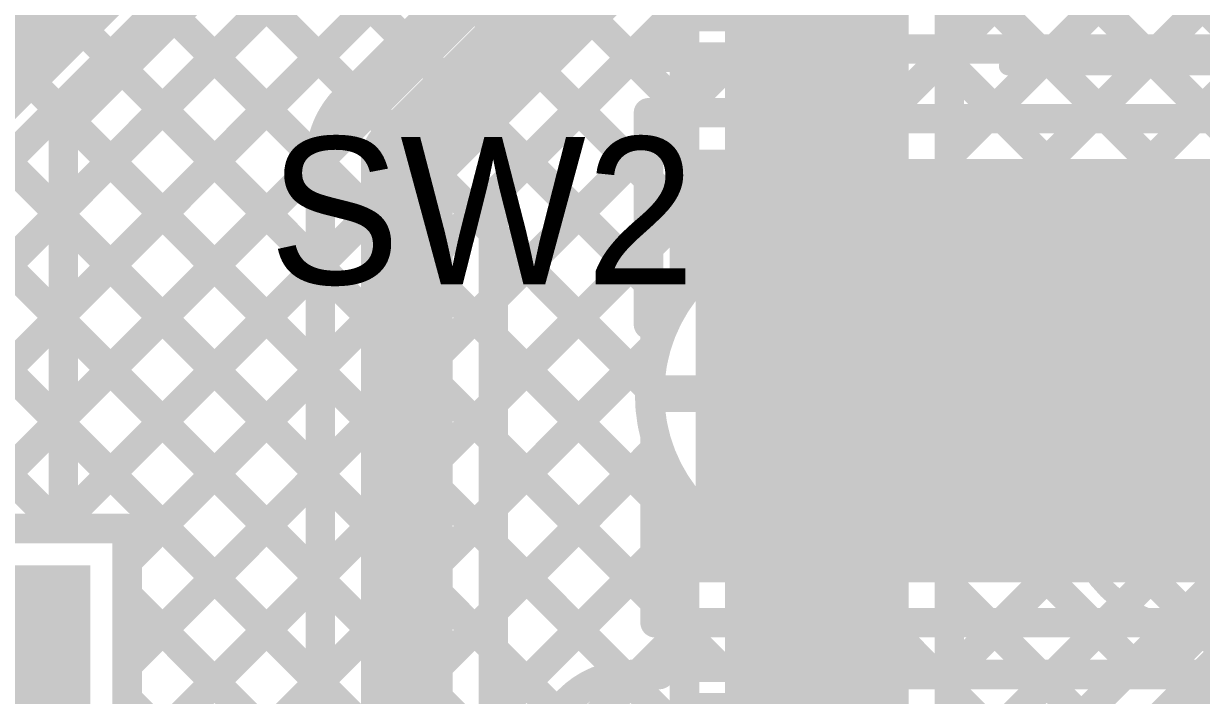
# Model space of a CAD drawing. Header units: millimetres. Extents: x 3.9 to 7.44, y 1.03 to 3.16.
# Drawn here: x 4.4453 to 4.7656, y 1.75 to 1.9326 of the extents above; entities that cross this region are included whole.
import ezdxf

# ---------------------------------------------------------------- set-up
doc = ezdxf.new("R2010")
doc.units = ezdxf.units.MM
doc.header["$MEASUREMENT"] = 0
for name, color, linetype in [('BottomLayer', 5, 'Continuous'), ('BottomSolder', 6, 'Continuous'), ('MultiLayer', 9, 'Continuous'), ('TopLayer', 1, 'Continuous'), ('TopOverlay', 2, 'Continuous'), ('TopPaste', 8, 'Continuous'), ('TopSolder', 216, 'Continuous'), ('ViaHoleLayer', 16, 'Continuous')]:
    doc.layers.add(name, color=color, linetype=linetype)

# ---------------------------------------------------------------- blocks, each defined once
blk = doc.blocks.new('TS_1187A_C_G_B_5')
at = {"layer": 'TopLayer'}
for points in [[(-0.1378, 0.05906), (-0.09843, 0.05906), (-0.1378, 0.08858), (-0.09843, 0.08858)], [(0.09843, 0.05906), (0.1378, 0.05906), (0.09843, 0.08858), (0.1378, 0.08858)], [(-0.1378, -0.08858), (-0.09843, -0.08858), (-0.1378, -0.05906), (-0.09843, -0.05906)], [(0.09843, -0.08858), (0.1378, -0.08858), (0.09843, -0.05906), (0.1378, -0.05906)]]:
    blk.add_solid(points, dxfattribs=at)
at = {"layer": 'TopOverlay'}
for points, const_width in [([(-0.12517, 0.106, 1), (-0.13683, 0.106, 1)], 0.01), ([(-0.13933, 0.106, 1), (-0.13433, 0.106, 1)], 0.005), ([(-0.12767, 0.106, 1), (-0.12267, 0.106, 1)], 0.005), ([(-0.05425, 0.102, 1), (-0.05175, 0.102, 1)], 0.0025), ([(0.05275, 0.102, 1), (0.05525, 0.102, 1)], 0.0025), ([(0.03821, 0, 1), (-0.03821, 0, 1)], 0.005), ([(-0.10325, 0.035, 1), (-0.10075, 0.035, 1)], 0.0025), ([(0.10075, 0.035, 1), (0.10325, 0.035, 1)], 0.0025), ([(0.00985, 0, 1), (-0.00985, 0, 1)], 0.01969), ([(-0.01477, 0, 1), (-0.00493, 0, 1)], 0.00984), ([(0.00493, 0, 1), (0.01477, 0, 1)], 0.00984), ([(-0.03946, 0, 1), (-0.03696, 0, 1)], 0.0025), ([(0.03696, 0, 1), (0.03946, 0, 1)], 0.0025), ([(-0.10325, -0.034, 1), (-0.10075, -0.034, 1)], 0.0025), ([(0.10075, -0.034, 1), (0.10325, -0.034, 1)], 0.0025), ([(-0.05425, -0.102, 1), (-0.05175, -0.102, 1)], 0.0025), ([(0.05275, -0.102, 1), (0.05525, -0.102, 1)], 0.0025)]:
    blk.add_lwpolyline(points, format="xyb", close=True, dxfattribs=dict(at, const_width=const_width))
at = {"layer": 'TopOverlay', "const_width": 0.005}
for points in [[(0.054, 0.102), (-0.053, 0.102)], [(-0.102, 0.035), (-0.102, -0.034)], [(0.102, 0.035), (0.102, -0.034)], [(0.054, -0.102), (-0.053, -0.102)]]:
    blk.add_lwpolyline(points, dxfattribs=at)
at = {"layer": 'TopPaste'}
for points in [[(-0.1378, 0.05906), (-0.09843, 0.05906), (-0.1378, 0.08858), (-0.09843, 0.08858)], [(0.09843, 0.05906), (0.1378, 0.05906), (0.09843, 0.08858), (0.1378, 0.08858)], [(-0.1378, -0.08858), (-0.09843, -0.08858), (-0.1378, -0.05906), (-0.09843, -0.05906)], [(0.09843, -0.08858), (0.1378, -0.08858), (0.09843, -0.05906), (0.1378, -0.05906)]]:
    blk.add_solid(points, dxfattribs=at)
at = {"layer": 'TopSolder'}
for points in [[(-0.1418, 0.05506), (-0.09443, 0.05506), (-0.1418, 0.09258), (-0.09443, 0.09258)], [(0.09443, 0.05506), (0.1418, 0.05506), (0.09443, 0.09258), (0.1418, 0.09258)], [(-0.1418, -0.09258), (-0.09443, -0.09258), (-0.1418, -0.05506), (-0.09443, -0.05506)], [(0.09443, -0.09258), (0.1418, -0.09258), (0.09443, -0.05506), (0.1418, -0.05506)]]:
    blk.add_solid(points, dxfattribs=at)
blk = doc.blocks.new('TS_1187A_C_G_B_8')
at = {"layer": 'TopLayer'}
for points in [[(-0.1378, 0.05906), (-0.09843, 0.05906), (-0.1378, 0.08858), (-0.09843, 0.08858)], [(0.09843, 0.05906), (0.1378, 0.05906), (0.09843, 0.08858), (0.1378, 0.08858)], [(-0.1378, -0.08858), (-0.09843, -0.08858), (-0.1378, -0.05906), (-0.09843, -0.05906)], [(0.09843, -0.08858), (0.1378, -0.08858), (0.09843, -0.05906), (0.1378, -0.05906)]]:
    blk.add_solid(points, dxfattribs=at)
at = {"layer": 'TopOverlay'}
for points, const_width in [([(-0.12517, 0.106, 1), (-0.13683, 0.106, 1)], 0.01), ([(-0.13933, 0.106, 1), (-0.13433, 0.106, 1)], 0.005), ([(-0.12767, 0.106, 1), (-0.12267, 0.106, 1)], 0.005), ([(-0.05425, 0.102, 1), (-0.05175, 0.102, 1)], 0.0025), ([(0.05275, 0.102, 1), (0.05525, 0.102, 1)], 0.0025), ([(0.03821, 0, 1), (-0.03821, 0, 1)], 0.005), ([(-0.10325, 0.035, 1), (-0.10075, 0.035, 1)], 0.0025), ([(0.10075, 0.035, 1), (0.10325, 0.035, 1)], 0.0025), ([(0.00985, 0, 1), (-0.00985, 0, 1)], 0.01969), ([(-0.01477, 0, 1), (-0.00493, 0, 1)], 0.00984), ([(0.00493, 0, 1), (0.01477, 0, 1)], 0.00984), ([(-0.03946, 0, 1), (-0.03696, 0, 1)], 0.0025), ([(0.03696, 0, 1), (0.03946, 0, 1)], 0.0025), ([(-0.10325, -0.034, 1), (-0.10075, -0.034, 1)], 0.0025), ([(0.10075, -0.034, 1), (0.10325, -0.034, 1)], 0.0025), ([(-0.05425, -0.102, 1), (-0.05175, -0.102, 1)], 0.0025), ([(0.05275, -0.102, 1), (0.05525, -0.102, 1)], 0.0025)]:
    blk.add_lwpolyline(points, format="xyb", close=True, dxfattribs=dict(at, const_width=const_width))
at = {"layer": 'TopOverlay', "const_width": 0.005}
for points in [[(0.054, 0.102), (-0.053, 0.102)], [(-0.102, 0.035), (-0.102, -0.034)], [(0.102, 0.035), (0.102, -0.034)], [(0.054, -0.102), (-0.053, -0.102)]]:
    blk.add_lwpolyline(points, dxfattribs=at)
at = {"layer": 'TopPaste'}
for points in [[(-0.1378, 0.05906), (-0.09843, 0.05906), (-0.1378, 0.08858), (-0.09843, 0.08858)], [(0.09843, 0.05906), (0.1378, 0.05906), (0.09843, 0.08858), (0.1378, 0.08858)], [(-0.1378, -0.08858), (-0.09843, -0.08858), (-0.1378, -0.05906), (-0.09843, -0.05906)], [(0.09843, -0.08858), (0.1378, -0.08858), (0.09843, -0.05906), (0.1378, -0.05906)]]:
    blk.add_solid(points, dxfattribs=at)
at = {"layer": 'TopSolder'}
for points in [[(-0.1418, 0.05506), (-0.09443, 0.05506), (-0.1418, 0.09258), (-0.09443, 0.09258)], [(0.09443, 0.05506), (0.1418, 0.05506), (0.09443, 0.09258), (0.1418, 0.09258)], [(-0.1418, -0.09258), (-0.09443, -0.09258), (-0.1418, -0.05506), (-0.09443, -0.05506)], [(0.09443, -0.09258), (0.1418, -0.09258), (0.09443, -0.05506), (0.1418, -0.05506)]]:
    blk.add_solid(points, dxfattribs=at)
blk = doc.blocks.new('0705510040_58')
at = {"layer": 'BottomLayer'}
blk.add_solid([(-0.18563, 0.20945), (-0.26437, 0.20945), (-0.18563, 0.13071), (-0.26437, 0.13071)], dxfattribs=at)
at = {"layer": 'BottomSolder'}
blk.add_solid([(-0.18163, 0.21345), (-0.26837, 0.21345), (-0.18163, 0.12671), (-0.26837, 0.12671)], dxfattribs=at)
at = {"layer": 'MultiLayer'}
blk.add_solid([(-0.18563, 0.20945), (-0.26437, 0.20945), (-0.18563, 0.13071), (-0.26437, 0.13071)], dxfattribs=at)
at = {"layer": 'TopLayer'}
blk.add_solid([(-0.18563, 0.20945), (-0.26437, 0.20945), (-0.18563, 0.13071), (-0.26437, 0.13071)], dxfattribs=at)
at = {"layer": 'TopSolder'}
blk.add_solid([(-0.18163, 0.21345), (-0.26837, 0.21345), (-0.18163, 0.12671), (-0.26837, 0.12671)], dxfattribs=at)

msp = doc.modelspace()

# ---------------------------------------------------------------- linework, layer by layer
at = {"layer": 'BottomLayer'}
for points, const_width in [([(3.941, 2.50782), (4.61552, 1.83329)], 0.008), ([(3.941, 2.47953), (4.625, 1.79553)], 0.008), ([(3.941, 2.45125), (4.625, 1.76725)], 0.008), ([(3.941, 2.42296), (4.625, 1.73896)], 0.008), ([(3.941, 2.39468), (4.625, 1.71068)], 0.008), ([(3.941, 2.36639), (4.625, 1.68239)], 0.008), ([(3.941, 2.33811), (4.625, 1.65411)], 0.008), ([(4.1511, 2.09972), (4.45546, 1.79537)], 0.008), ([(3.941, 1.39542), (4.64008, 2.0945)], 0.008), ([(3.941, 1.4237), (4.6118, 2.0945)], 0.008), ([(4.45342, 2.08025), (4.625, 1.90867)], 0.008), ([(4.408, 2.0691), (4.62188, 1.85522)], 0.008), ([(4.43538, 2.07001), (4.625, 1.88038)], 0.008), ([(4.661, 1.832), (4.661, 2.049)], 0.05), ([(4.36924, 1.79537), (4.61602, 2.04215)], 0.008), ([(4.39752, 1.79537), (4.62428, 2.02213)], 0.008), ([(4.625, 1.85982), (4.625, 2.02118)], 0.008), ([(4.697, 1.72715), (4.98343, 2.01358)], 0.008), ([(4.697, 1.78372), (4.92628, 2.013)], 0.008), ([(4.697, 1.89686), (4.81314, 2.013)], 0.008), ([(4.697, 1.86857), (4.84143, 2.013)], 0.008), ([(4.697, 1.92514), (4.78486, 2.013)], 0.008), ([(4.697, 1.85982), (4.697, 2.013)], 0.008), ([(4.697, 1.75544), (4.95456, 2.013)], 0.008), ([(4.70389, 1.84718), (4.86971, 2.013)], 0.008), ([(4.70484, 1.81985), (4.898, 2.013)], 0.008), ([(4.70484, 1.81985), (4.898, 2.013)], 0.008), ([(4.697, 2.00637), (4.84607, 1.8573)], 0.008), ([(4.7054, 1.71663), (4.99337, 2.0046)], 0.008), ([(4.722, 1.7), (5.01, 1.988)], 0.025), ([(4.42581, 1.79537), (4.625, 1.99456)], 0.008), ([(4.697, 1.97809), (4.83193, 1.84316)], 0.008), ([(4.45409, 1.79537), (4.625, 1.96628)], 0.008), ([(4.697, 1.94981), (4.81779, 1.82902)], 0.008), ([(4.47345, 1.78644), (4.625, 1.93799)], 0.008), ([(4.697, 1.92152), (4.80364, 1.81488)], 0.008), ([(4.47345, 1.75816), (4.625, 1.90971)], 0.008), ([(4.697, 1.89324), (4.7895, 1.80074)], 0.008), ([(4.47345, 1.72987), (4.625, 1.88143)], 0.008), ([(4.697, 1.86495), (4.77536, 1.78659)], 0.008), ([(4.661, 1.614), (4.661, 1.832)], 0.05), ([(4.47345, 1.70159), (4.61764, 1.84578)], 0.008), ([(4.6195, 1.832), (4.661, 1.832)], 0.01), ([(4.661, 1.832), (4.7025, 1.832)], 0.01), ([(4.70626, 1.8274), (4.76122, 1.77245)], 0.008), ([(4.46498, 1.66483), (4.61782, 1.81768)], 0.008), ([(4.69876, 1.80662), (4.74707, 1.75831)], 0.008), ([(4.625, 1.64182), (4.625, 1.80418)], 0.008), ([(4.697, 1.64182), (4.697, 1.80418)], 0.008), ([(4.47045, 1.64202), (4.625, 1.79657)], 0.008), ([(4.36671, 1.79537), (4.47345, 1.79537)], 0.008), ([(4.47345, 1.68863), (4.47345, 1.79537)], 0.008), ([(4.47345, 1.77738), (4.6191, 1.63173)], 0.008), ([(4.697, 1.7801), (4.73293, 1.74417)], 0.008), ([(4.44337, 1.58666), (4.625, 1.76829)], 0.008), ([(4.697, 1.75182), (4.71879, 1.73002)], 0.008), ([(4.47345, 1.74909), (4.61614, 1.6064)], 0.008)]:
    msp.add_lwpolyline(points, dxfattribs=dict(at, const_width=const_width))
for points, const_width in [([(4.695, 1.92514, 1), (4.699, 1.92514, 1)], 0.004), ([(4.695, 1.92152, 1), (4.699, 1.92152, 1)], 0.004), ([(4.623, 1.90971, 1), (4.627, 1.90971, 1)], 0.004), ([(4.623, 1.90867, 1), (4.627, 1.90867, 1)], 0.004), ([(4.695, 1.89686, 1), (4.699, 1.89686, 1)], 0.004), ([(4.695, 1.89324, 1), (4.699, 1.89324, 1)], 0.004), ([(4.623, 1.88143, 1), (4.627, 1.88143, 1)], 0.004), ([(4.623, 1.88038, 1), (4.627, 1.88038, 1)], 0.004), ([(4.695, 1.86857, 1), (4.699, 1.86857, 1)], 0.004), ([(4.695, 1.86495, 1), (4.699, 1.86495, 1)], 0.004), ([(4.623, 1.85982, 1), (4.627, 1.85982, 1)], 0.004), ([(4.623, 1.85982, 1), (4.627, 1.85982, 1)], 0.004), ([(4.64525, 1.832, 1), (4.67675, 1.832, 1)], 0.0315), ([(4.695, 1.85982, 1), (4.699, 1.85982, 1)], 0.004), ([(4.695, 1.85982, 1), (4.699, 1.85982, 1)], 0.004), ([(4.61988, 1.85522, 1), (4.62388, 1.85522, 1)], 0.004), ([(4.6485, 1.832, 1), (4.6735, 1.832, 1)], 0.025), ([(4.6485, 1.832, 1), (4.6735, 1.832, 1)], 0.025), ([(4.61564, 1.84578, 1), (4.61964, 1.84578, 1)], 0.004), ([(4.70189, 1.84718, 1), (4.70589, 1.84718, 1)], 0.004), ([(4.61352, 1.83329, 1), (4.61752, 1.83329, 1)], 0.004), ([(4.617, 1.832, 1), (4.622, 1.832, 1)], 0.005), ([(4.6585, 1.832, 1), (4.6635, 1.832, 1)], 0.005), ([(4.6585, 1.832, 1), (4.6635, 1.832, 1)], 0.005), ([(4.7, 1.832, 1), (4.705, 1.832, 1)], 0.005), ([(4.7045, 1.832, 1), (4.7085, 1.832, 1)], 0.004), ([(4.7045, 1.832, 1), (4.7085, 1.832, 1)], 0.004), ([(4.70426, 1.8274, 1), (4.70826, 1.8274, 1)], 0.004), ([(4.70284, 1.81985, 1), (4.70684, 1.81985, 1)], 0.004), ([(4.70284, 1.81985, 1), (4.70684, 1.81985, 1)], 0.004), ([(4.61582, 1.81768, 1), (4.61982, 1.81768, 1)], 0.004), ([(4.69676, 1.80662, 1), (4.70076, 1.80662, 1)], 0.004), ([(4.623, 1.80418, 1), (4.627, 1.80418, 1)], 0.004), ([(4.623, 1.80418, 1), (4.627, 1.80418, 1)], 0.004), ([(4.695, 1.80418, 1), (4.699, 1.80418, 1)], 0.004), ([(4.695, 1.80418, 1), (4.699, 1.80418, 1)], 0.004), ([(4.623, 1.79657, 1), (4.627, 1.79657, 1)], 0.004), ([(4.45209, 1.79537, 1), (4.45609, 1.79537, 1)], 0.004), ([(4.45346, 1.79537, 1), (4.45746, 1.79537, 1)], 0.004), ([(4.47145, 1.79537, 1), (4.47545, 1.79537, 1)], 0.004), ([(4.47145, 1.79537, 1), (4.47545, 1.79537, 1)], 0.004), ([(4.623, 1.79553, 1), (4.627, 1.79553, 1)], 0.004), ([(4.47145, 1.78644, 1), (4.47545, 1.78644, 1)], 0.004), ([(4.695, 1.78372, 1), (4.699, 1.78372, 1)], 0.004), ([(4.47145, 1.77738, 1), (4.47545, 1.77738, 1)], 0.004), ([(4.695, 1.7801, 1), (4.699, 1.7801, 1)], 0.004), ([(4.75922, 1.77245, 1), (4.76322, 1.77245, 1)], 0.004), ([(4.623, 1.76829, 1), (4.627, 1.76829, 1)], 0.004), ([(4.623, 1.76725, 1), (4.627, 1.76725, 1)], 0.004), ([(4.47145, 1.75816, 1), (4.47545, 1.75816, 1)], 0.004), ([(4.74507, 1.75831, 1), (4.74908, 1.75831, 1)], 0.004), ([(4.695, 1.75544, 1), (4.699, 1.75544, 1)], 0.004), ([(4.695, 1.75182, 1), (4.699, 1.75182, 1)], 0.004), ([(4.47145, 1.74909, 1), (4.47545, 1.74909, 1)], 0.004)]:
    msp.add_lwpolyline(points, format="xyb", close=True, dxfattribs=dict(at, const_width=const_width))
at = {"layer": 'BottomLayer', "const_width": 0.008}
for points in [[(4.625, 1.80418, -0.341352), (4.625, 1.85982)], [(4.697, 1.85982, -0.165974), (4.7065, 1.832)], [(4.7065, 1.832, -0.165974), (4.697, 1.80418)]]:
    msp.add_lwpolyline(points, format="xyb", dxfattribs=at)
at = {"layer": 'MultiLayer', "const_width": 0.0315}
msp.add_lwpolyline([(4.64525, 1.832, 1), (4.67675, 1.832, 1)], format="xyb", close=True, dxfattribs=at)
at = {"layer": 'TopLayer'}
for points, const_width in [([(4.42008, 1.91908), (4.547, 2.046)], 0.05), ([(4.45608, 1.90417), (4.56191, 2.01)], 0.008), ([(4.45608, 1.88221), (4.58387, 2.01)], 0.008), ([(4.45608, 1.85393), (4.61215, 2.01)], 0.008), ([(4.5329, 1.91213), (4.58655, 1.96578)], 0.008), ([(4.51451, 1.96259), (4.54893, 1.92817)], 0.008), ([(4.5495, 1.8955), (4.60318, 1.94918)], 0.025), ([(4.50036, 1.94845), (4.53479, 1.91402)], 0.008), ([(4.48622, 1.93431), (4.526, 1.89453)], 0.008), ([(4.573, 1.88577), (4.61292, 1.92568)], 0.008), ([(4.61292, 1.92568), (4.6182, 1.92568)], 0.008), ([(4.67957, 1.92568), (4.85312, 1.92568)], 0.008), ([(4.68019, 1.90833), (4.69754, 1.92568)], 0.008), ([(4.69284, 1.92568), (4.71177, 1.90675)], 0.008), ([(4.70689, 1.90675), (4.72582, 1.92568)], 0.008), ([(4.72112, 1.92568), (4.74006, 1.90675)], 0.008), ([(4.73518, 1.90675), (4.75411, 1.92568)], 0.008), ([(4.74941, 1.92568), (4.76834, 1.90675)], 0.008), ([(4.76346, 1.90675), (4.78239, 1.92568)], 0.008), ([(4.61045, 1.92322), (4.62534, 1.90833)], 0.008), ([(4.6182, 1.92342), (4.67957, 1.92342)], 0.008), ([(4.62362, 1.90833), (4.63871, 1.92342)], 0.008), ([(4.63854, 1.92342), (4.65362, 1.90833)], 0.008), ([(4.65191, 1.90833), (4.66699, 1.92342)], 0.008), ([(4.66682, 1.92342), (4.6819, 1.90833)], 0.008), ([(4.47208, 1.92017), (4.526, 1.86625)], 0.008), ([(4.59631, 1.90908), (4.6152, 1.89018)], 0.008), ([(4.6152, 1.90833), (4.68257, 1.90833)], 0.008), ([(4.6152, 1.85081), (4.6152, 1.90833)], 0.008), ([(4.45794, 1.90603), (4.526, 1.83796)], 0.008), ([(4.64889, 1.87957), (4.64889, 1.90433)], 0.01), ([(4.68257, 1.90675), (4.85143, 1.90675)], 0.008), ([(4.45608, 1.79537), (4.45608, 1.90417)], 0.008), ([(4.5495, 1.7295), (4.5495, 1.8955)], 0.025), ([(4.573, 1.85771), (4.6152, 1.89991)], 0.008), ([(4.45608, 1.82564), (4.526, 1.89556)], 0.008), ([(4.526, 1.73923), (4.526, 1.8955)], 0.008), ([(4.58217, 1.89493), (4.6152, 1.8619)], 0.008), ([(4.573, 1.7295), (4.573, 1.88577)], 0.008), ([(4.64789, 1.87982), (4.88411, 1.87982)], 0.02), ([(4.45608, 1.8796), (4.526, 1.80968)], 0.008), ([(4.6192, 1.87957), (4.64889, 1.87957)], 0.01), ([(4.573, 1.87582), (4.61552, 1.83329)], 0.008), ([(4.573, 1.82943), (4.6152, 1.87163)], 0.008), ([(4.45608, 1.79736), (4.526, 1.86728)], 0.008), ([(4.45608, 1.85132), (4.526, 1.78139)], 0.008), ([(4.617, 1.84357), (4.617, 1.85081)], 0.008), ([(4.573, 1.84753), (4.617, 1.80353)], 0.008), ([(4.573, 1.80114), (4.617, 1.84514)], 0.008), ([(4.47345, 1.78644), (4.526, 1.83899)], 0.008), ([(4.6195, 1.832), (4.661, 1.832)], 0.01), ([(4.45608, 1.82303), (4.526, 1.75311)], 0.008), ([(4.573, 1.81925), (4.617, 1.77525)], 0.008), ([(4.617, 1.76975), (4.617, 1.82043)], 0.008), ([(4.573, 1.77286), (4.617, 1.81686)], 0.008), ([(4.47345, 1.75816), (4.526, 1.81071)], 0.008), ([(4.45608, 1.79537), (4.47345, 1.79537)], 0.008), ([(4.47345, 1.68863), (4.47345, 1.79537)], 0.008), ([(4.573, 1.79096), (4.60836, 1.7556)], 0.008), ([(4.573, 1.74457), (4.617, 1.78857)], 0.008), ([(4.47345, 1.72987), (4.526, 1.78243)], 0.008), ([(4.47345, 1.77738), (4.5188, 1.73203)], 0.008), ([(4.617, 1.77525), (4.6225, 1.76975)], 0.008), ([(4.61239, 1.75568), (4.62646, 1.76975)], 0.008), ([(4.617, 1.76975), (4.853, 1.76975)], 0.008), ([(4.6225, 1.76975), (4.63455, 1.75769)], 0.008), ([(4.64269, 1.75769), (4.65475, 1.76975)], 0.008), ([(4.64269, 1.75769), (4.65475, 1.76975)], 0.008), ([(4.65078, 1.76975), (4.66284, 1.75769)], 0.008), ([(4.67097, 1.75769), (4.68303, 1.76975)], 0.008), ([(4.67907, 1.76975), (4.69313, 1.75568)], 0.008), ([(4.69725, 1.75568), (4.71131, 1.76975)], 0.008), ([(4.70735, 1.76975), (4.72142, 1.75568)], 0.008), ([(4.72553, 1.75568), (4.7396, 1.76975)], 0.008), ([(4.73563, 1.76975), (4.7497, 1.75568)], 0.008), ([(4.75381, 1.75568), (4.76788, 1.76975)], 0.008), ([(4.76392, 1.76975), (4.77799, 1.75568)], 0.008), ([(4.573, 1.76268), (4.59026, 1.74542)], 0.008), ([(4.61026, 1.75568), (4.6182, 1.75568)], 0.008), ([(4.6182, 1.75769), (4.67957, 1.75769)], 0.008), ([(4.67957, 1.75568), (4.853, 1.75568)], 0.008), ([(4.47345, 1.70159), (4.526, 1.75414)], 0.008), ([(4.47345, 1.74909), (4.50465, 1.71789)], 0.008), ([(4.57296, 1.72811), (4.59363, 1.74878)], 0.008)]:
    msp.add_lwpolyline(points, dxfattribs=dict(at, const_width=const_width))
for points, const_width in [([(4.48422, 1.93431, 1), (4.48822, 1.93431, 1)], 0.004), ([(4.54693, 1.92817, 1), (4.55093, 1.92817, 1)], 0.004), ([(4.61092, 1.92568, 1), (4.61492, 1.92568, 1)], 0.004), ([(4.61092, 1.92568, 1), (4.61492, 1.92568, 1)], 0.004), ([(4.6162, 1.92568, 1), (4.6202, 1.92568, 1)], 0.004), ([(4.67757, 1.92568, 1), (4.68157, 1.92568, 1)], 0.004), ([(4.69084, 1.92568, 1), (4.69484, 1.92568, 1)], 0.004), ([(4.69554, 1.92568, 1), (4.69954, 1.92568, 1)], 0.004), ([(4.71912, 1.92568, 1), (4.72312, 1.92568, 1)], 0.004), ([(4.72382, 1.92568, 1), (4.72782, 1.92568, 1)], 0.004), ([(4.74741, 1.92568, 1), (4.75141, 1.92568, 1)], 0.004), ([(4.75211, 1.92568, 1), (4.75611, 1.92568, 1)], 0.004), ([(4.60845, 1.92322, 1), (4.61245, 1.92322, 1)], 0.004), ([(4.6162, 1.92342, 1), (4.6202, 1.92342, 1)], 0.004), ([(4.63654, 1.92342, 1), (4.64054, 1.92342, 1)], 0.004), ([(4.63671, 1.92342, 1), (4.64071, 1.92342, 1)], 0.004), ([(4.66482, 1.92342, 1), (4.66882, 1.92342, 1)], 0.004), ([(4.66499, 1.92342, 1), (4.66899, 1.92342, 1)], 0.004), ([(4.67757, 1.92342, 1), (4.68157, 1.92342, 1)], 0.004), ([(4.47008, 1.92017, 1), (4.47408, 1.92017, 1)], 0.004), ([(4.53088, 1.91212, 1), (4.53488, 1.91212, 1)], 0.004), ([(4.5309, 1.91213, 1), (4.5349, 1.91213, 1)], 0.004), ([(4.5309, 1.91213, 1), (4.5349, 1.91213, 1)], 0.004), ([(4.53279, 1.91402, 1), (4.53679, 1.91402, 1)], 0.004), ([(4.59431, 1.90908, 1), (4.59831, 1.90908, 1)], 0.004), ([(4.6132, 1.90833, 1), (4.6172, 1.90833, 1)], 0.004), ([(4.6132, 1.90833, 1), (4.6172, 1.90833, 1)], 0.004), ([(4.62162, 1.90833, 1), (4.62562, 1.90833, 1)], 0.004), ([(4.62334, 1.90833, 1), (4.62734, 1.90833, 1)], 0.004), ([(4.64991, 1.90833, 1), (4.65391, 1.90833, 1)], 0.004), ([(4.65162, 1.90833, 1), (4.65562, 1.90833, 1)], 0.004), ([(4.67819, 1.90833, 1), (4.68219, 1.90833, 1)], 0.004), ([(4.6799, 1.90833, 1), (4.6839, 1.90833, 1)], 0.004), ([(4.68057, 1.90833, 1), (4.68457, 1.90833, 1)], 0.004), ([(4.45594, 1.90603, 1), (4.45994, 1.90603, 1)], 0.004), ([(4.64639, 1.90433, 1), (4.65139, 1.90433, 1)], 0.005), ([(4.68057, 1.90675, 1), (4.68457, 1.90675, 1)], 0.004), ([(4.70489, 1.90675, 1), (4.70889, 1.90675, 1)], 0.004), ([(4.70977, 1.90675, 1), (4.71377, 1.90675, 1)], 0.004), ([(4.73318, 1.90675, 1), (4.73718, 1.90675, 1)], 0.004), ([(4.73806, 1.90675, 1), (4.74206, 1.90675, 1)], 0.004), ([(4.76146, 1.90675, 1), (4.76546, 1.90675, 1)], 0.004), ([(4.76634, 1.90675, 1), (4.77034, 1.90675, 1)], 0.004), ([(4.45408, 1.90417, 1), (4.45808, 1.90417, 1)], 0.004), ([(4.45408, 1.90417, 1), (4.45808, 1.90417, 1)], 0.004), ([(4.54325, 1.8955, 1), (4.55575, 1.8955, 1)], 0.0125), ([(4.54325, 1.8955, 1), (4.55575, 1.8955, 1)], 0.0125), ([(4.6132, 1.89991, 1), (4.6172, 1.89991, 1)], 0.004), ([(4.524, 1.89556, 1), (4.528, 1.89556, 1)], 0.004), ([(4.524, 1.8955, 1), (4.528, 1.8955, 1)], 0.004), ([(4.524, 1.8955, 1), (4.528, 1.8955, 1)], 0.004), ([(4.524, 1.8955, 1), (4.528, 1.8955, 1)], 0.004), ([(4.524, 1.89453, 1), (4.528, 1.89453, 1)], 0.004), ([(4.58017, 1.89493, 1), (4.58417, 1.89493, 1)], 0.004), ([(4.6132, 1.89018, 1), (4.6172, 1.89018, 1)], 0.004), ([(4.571, 1.88577, 1), (4.575, 1.88577, 1)], 0.004), ([(4.571, 1.88577, 1), (4.575, 1.88577, 1)], 0.004), ([(4.64289, 1.87982, 1), (4.65289, 1.87982, 1)], 0.01), ([(4.45408, 1.88221, 1), (4.45808, 1.88221, 1)], 0.004), ([(4.45408, 1.8796, 1), (4.45808, 1.8796, 1)], 0.004), ([(4.6167, 1.87957, 1), (4.6217, 1.87957, 1)], 0.005), ([(4.64639, 1.87957, 1), (4.65139, 1.87957, 1)], 0.005), ([(4.64639, 1.87957, 1), (4.65139, 1.87957, 1)], 0.005), ([(4.571, 1.87582, 1), (4.575, 1.87582, 1)], 0.004), ([(4.6132, 1.87163, 1), (4.6172, 1.87163, 1)], 0.004), ([(4.524, 1.86728, 1), (4.528, 1.86728, 1)], 0.004), ([(4.524, 1.86625, 1), (4.528, 1.86625, 1)], 0.004), ([(4.6132, 1.8619, 1), (4.6172, 1.8619, 1)], 0.004), ([(4.571, 1.85771, 1), (4.575, 1.85771, 1)], 0.004), ([(4.64525, 1.832, 1), (4.67675, 1.832, 1)], 0.0315), ([(4.45408, 1.85393, 1), (4.45808, 1.85393, 1)], 0.004), ([(4.45408, 1.85132, 1), (4.45808, 1.85132, 1)], 0.004), ([(4.6132, 1.85081, 1), (4.6172, 1.85081, 1)], 0.004), ([(4.615, 1.85081, 1), (4.619, 1.85081, 1)], 0.004), ([(4.571, 1.84753, 1), (4.575, 1.84753, 1)], 0.004), ([(4.615, 1.84514, 1), (4.619, 1.84514, 1)], 0.004), ([(4.615, 1.84357, 1), (4.619, 1.84357, 1)], 0.004), ([(4.615, 1.84357, 1), (4.619, 1.84357, 1)], 0.004), ([(4.524, 1.83899, 1), (4.528, 1.83899, 1)], 0.004), ([(4.524, 1.83796, 1), (4.528, 1.83796, 1)], 0.004), ([(4.61352, 1.83329, 1), (4.61752, 1.83329, 1)], 0.004), ([(4.617, 1.832, 1), (4.622, 1.832, 1)], 0.005), ([(4.6585, 1.832, 1), (4.6635, 1.832, 1)], 0.005), ([(4.571, 1.82943, 1), (4.575, 1.82943, 1)], 0.004), ([(4.45408, 1.82564, 1), (4.45808, 1.82564, 1)], 0.004), ([(4.45408, 1.82303, 1), (4.45808, 1.82303, 1)], 0.004), ([(4.571, 1.81925, 1), (4.575, 1.81925, 1)], 0.004), ([(4.615, 1.82043, 1), (4.619, 1.82043, 1)], 0.004), ([(4.615, 1.82043, 1), (4.619, 1.82043, 1)], 0.004), ([(4.615, 1.81686, 1), (4.619, 1.81686, 1)], 0.004), ([(4.524, 1.81071, 1), (4.528, 1.81071, 1)], 0.004), ([(4.524, 1.80968, 1), (4.528, 1.80968, 1)], 0.004), ([(4.615, 1.80353, 1), (4.619, 1.80353, 1)], 0.004), ([(4.571, 1.80114, 1), (4.575, 1.80114, 1)], 0.004), ([(4.45408, 1.79736, 1), (4.45808, 1.79736, 1)], 0.004), ([(4.45408, 1.79537, 1), (4.45808, 1.79537, 1)], 0.004), ([(4.45408, 1.79537, 1), (4.45808, 1.79537, 1)], 0.004), ([(4.47145, 1.79537, 1), (4.47545, 1.79537, 1)], 0.004), ([(4.47145, 1.79537, 1), (4.47545, 1.79537, 1)], 0.004), ([(4.571, 1.79096, 1), (4.575, 1.79096, 1)], 0.004), ([(4.615, 1.78857, 1), (4.619, 1.78857, 1)], 0.004), ([(4.47145, 1.78644, 1), (4.47545, 1.78644, 1)], 0.004), ([(4.524, 1.78243, 1), (4.528, 1.78243, 1)], 0.004), ([(4.524, 1.78139, 1), (4.528, 1.78139, 1)], 0.004), ([(4.47145, 1.77738, 1), (4.47545, 1.77738, 1)], 0.004), ([(4.615, 1.77525, 1), (4.619, 1.77525, 1)], 0.004), ([(4.615, 1.77525, 1), (4.619, 1.77525, 1)], 0.004), ([(4.571, 1.77286, 1), (4.575, 1.77286, 1)], 0.004), ([(4.615, 1.76975, 1), (4.619, 1.76975, 1)], 0.004), ([(4.615, 1.76975, 1), (4.619, 1.76975, 1)], 0.004), ([(4.6205, 1.76975, 1), (4.6245, 1.76975, 1)], 0.004), ([(4.6205, 1.76975, 1), (4.6245, 1.76975, 1)], 0.004), ([(4.62446, 1.76975, 1), (4.62846, 1.76975, 1)], 0.004), ([(4.64878, 1.76975, 1), (4.65278, 1.76975, 1)], 0.004), ([(4.65275, 1.76975, 1), (4.65675, 1.76975, 1)], 0.004), ([(4.65275, 1.76975, 1), (4.65675, 1.76975, 1)], 0.004), ([(4.67707, 1.76975, 1), (4.68107, 1.76975, 1)], 0.004), ([(4.68103, 1.76975, 1), (4.68503, 1.76975, 1)], 0.004), ([(4.70535, 1.76975, 1), (4.70935, 1.76975, 1)], 0.004), ([(4.70931, 1.76975, 1), (4.71331, 1.76975, 1)], 0.004), ([(4.73363, 1.76975, 1), (4.73763, 1.76975, 1)], 0.004), ([(4.7376, 1.76975, 1), (4.7416, 1.76975, 1)], 0.004), ([(4.76192, 1.76975, 1), (4.76592, 1.76975, 1)], 0.004), ([(4.76588, 1.76975, 1), (4.76988, 1.76975, 1)], 0.004), ([(4.571, 1.76268, 1), (4.575, 1.76268, 1)], 0.004), ([(4.47145, 1.75816, 1), (4.47545, 1.75816, 1)], 0.004), ([(4.60636, 1.7556, 1), (4.61036, 1.7556, 1)], 0.004), ([(4.60826, 1.75568, 1), (4.61226, 1.75568, 1)], 0.004), ([(4.60826, 1.75568, 1), (4.61226, 1.75568, 1)], 0.004), ([(4.60826, 1.75568, 1), (4.61226, 1.75568, 1)], 0.004), ([(4.61039, 1.75568, 1), (4.61439, 1.75568, 1)], 0.004), ([(4.6162, 1.75769, 1), (4.6202, 1.75769, 1)], 0.004), ([(4.6162, 1.75568, 1), (4.6202, 1.75568, 1)], 0.004), ([(4.63255, 1.75769, 1), (4.63655, 1.75769, 1)], 0.004), ([(4.64069, 1.75769, 1), (4.64469, 1.75769, 1)], 0.004), ([(4.64069, 1.75769, 1), (4.64469, 1.75769, 1)], 0.004), ([(4.66084, 1.75769, 1), (4.66484, 1.75769, 1)], 0.004), ([(4.66897, 1.75769, 1), (4.67297, 1.75769, 1)], 0.004), ([(4.67757, 1.75769, 1), (4.68157, 1.75769, 1)], 0.004), ([(4.67757, 1.75568, 1), (4.68157, 1.75568, 1)], 0.004), ([(4.69113, 1.75568, 1), (4.69513, 1.75568, 1)], 0.004), ([(4.69525, 1.75568, 1), (4.69925, 1.75568, 1)], 0.004), ([(4.71942, 1.75568, 1), (4.72342, 1.75568, 1)], 0.004), ([(4.72353, 1.75568, 1), (4.72753, 1.75568, 1)], 0.004), ([(4.7477, 1.75568, 1), (4.7517, 1.75568, 1)], 0.004), ([(4.75181, 1.75568, 1), (4.75581, 1.75568, 1)], 0.004), ([(4.524, 1.75414, 1), (4.528, 1.75414, 1)], 0.004), ([(4.524, 1.75311, 1), (4.528, 1.75311, 1)], 0.004), ([(4.47145, 1.74909, 1), (4.47545, 1.74909, 1)], 0.004), ([(4.59163, 1.74878, 1), (4.59563, 1.74878, 1)], 0.004), ([(4.59163, 1.74878, 1), (4.59563, 1.74878, 1)], 0.004), ([(4.59164, 1.7488, 1), (4.59564, 1.7488, 1)], 0.004)]:
    msp.add_lwpolyline(points, format="xyb", close=True, dxfattribs=dict(at, const_width=const_width))
at = {"layer": 'TopLayer', "const_width": 0.008}
for points in [[(4.526, 1.8955, -0.199188), (4.5329, 1.91213)], [(4.526, 1.8955, -0.198912), (4.53288, 1.91212)], [(4.617, 1.82043, -0.129294), (4.617, 1.84357)], [(4.59363, 1.74878, -0.199188), (4.61026, 1.75568)], [(4.59364, 1.7488, -0.198912), (4.61026, 1.75568)]]:
    msp.add_lwpolyline(points, format="xyb", dxfattribs=at)
at = {"layer": 'TopLayer'}
msp.add_solid([(4.628, 1.78075), (4.945, 1.78075), (4.628, 1.89575), (4.945, 1.89575)], dxfattribs=at)
at = {"layer": 'ViaHoleLayer', "const_width": 0.0165}
msp.add_lwpolyline([(4.65275, 1.832, 1), (4.66925, 1.832, 1)], format="xyb", close=True, dxfattribs=at)

# ---------------------------------------------------------------- block references
for name, p, rotation in [('TS_1187A_C_G_B_8', (4.767, 2.023), 180), ('TS_1187A_C_G_B_5', (4.767, 1.80575), 180), ('0705510040_58', (4.25, 1.517), 270)]:
    msp.add_blockref(name, p, dxfattribs=dict(rotation=rotation))

# ---------------------------------------------------------------- texts
at = {"layer": 'TopOverlay'}
msp.add_text('SW2', height=0.04, dxfattribs=at).set_placement((4.512, 1.86175))

doc.saveas('drawing.dxf')
